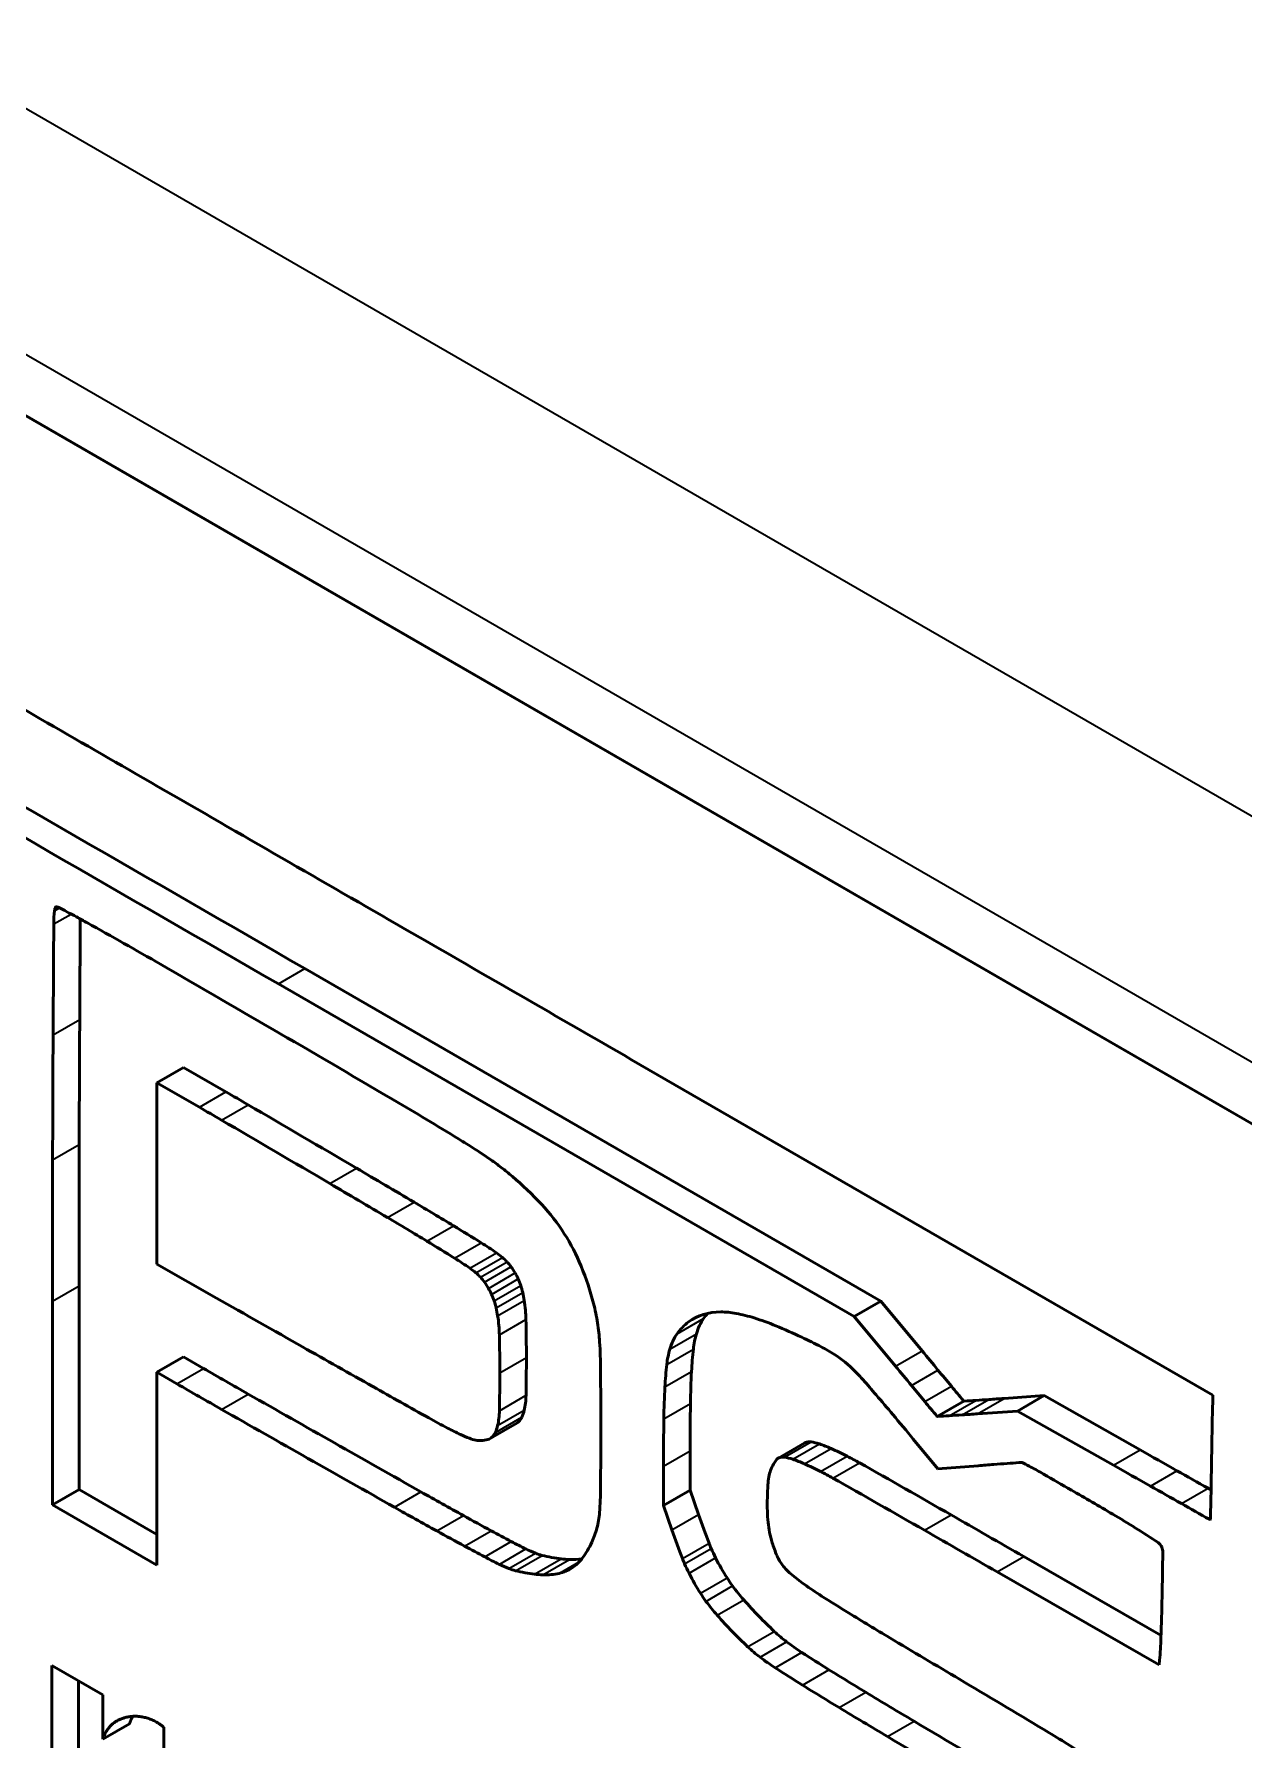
# Model space of a CAD drawing. Header units: inches. Extents: x 9.1 to 24.9, y 4.9 to 17.
# Drawn here: x 12.768 to 14.667, y 7.176 to 9.854 of the extents above; entities that cross this region are included whole.
import ezdxf

# ---------------------------------------------------------------- set-up
doc = ezdxf.new("R2010")
doc.units = ezdxf.units.IN
doc.header["$MEASUREMENT"] = 0
doc.layers.add('Visible (ANSI)', color=7, linetype='Continuous', lineweight=50)
doc.layers.add('Visible Narrow (ANSI)', color=7, linetype='Continuous', lineweight=35)

msp = doc.modelspace()

# ---------------------------------------------------------------- linework, layer by layer
at = {"layer": 'Visible (ANSI)'}
for p, q in [((9.065185396423743, 11.38516759995395), (15.46628297432453, 7.68949219024387)), ((9.06518539642377, 11.38516759995396), (15.46628297432456, 7.689492190243843)), ((14.09707471934714, 7.865320299422263), (13.19316830436037, 8.38713080240547)), ((14.05531644486762, 7.841211148410618), (13.15141002988085, 8.363021651393824)), ((12.96075410971483, 8.2080076364952), (13.00251238419435, 8.232116787506845)), ((13.06910395054832, 8.193638729000586), (13.00251238419435, 8.232116787506845)), ((13.70592421735076, 8.24416967661162), (14.61839333405423, 7.717632076642166)), ((12.96075410971483, 8.2080076364952), (12.96075410971483, 7.923194603552332)), ((13.0273456760688, 8.169529577988941), (12.96075410971483, 8.2080076364952)), ((12.96075410971483, 7.923194603552332), (13.05424473242853, 7.870029704734777)), ((12.83849374785439, 7.56924336060619), (12.8385303122009, 7.889295419160042)), ((12.79673547337487, 7.545134209594544), (12.79677203772138, 7.865186268148396)), ((14.05531644486762, 7.841211148410618), (14.09707471934714, 7.865320299422263)), ((14.16189254224888, 7.786988951874707), (14.09707471934714, 7.865320299422263)), ((14.12013426776936, 7.762879800863062), (14.05531644486762, 7.841211148410618)), ((12.96075410971483, 7.753465858048973), (13.00251238419435, 7.777575009060618)), ((13.033675925099, 7.759571366785383), (13.00251238419435, 7.777575009060618)), ((12.96075410971483, 7.753465858048973), (12.96075410971483, 7.450438005751557)), ((12.99191765061948, 7.735462215773738), (12.96075410971483, 7.753465858048973)), ((14.35358888127084, 7.716764114503947), (14.29076193757765, 7.712357338780253)), ((14.31183060679132, 7.692654963492302), (14.35358888127084, 7.716764114503947)), ((14.50412249317366, 7.63156086115943), (14.35358888127084, 7.716764114503947)), ((14.61839333405423, 7.717632076642166), (14.61754680894131, 7.686681678467751)), ((14.31183060679132, 7.692654963492302), (14.24900366309813, 7.688248187768608)), ((14.46236421869414, 7.607451710147785), (14.31183060679132, 7.692654963492302)), ((13.48407244341501, 7.649660952981443), (13.52583071789453, 7.673770103993089)), ((13.93620226663678, 7.618765026828245), (13.9779605411163, 7.64287417783989)), ((14.14809374921954, 7.64845767699732), (14.18664685848762, 7.601862343988518)), ((13.755916458691, 7.544347785651747), (13.75595517889847, 7.60608178259096)), ((13.79767473317052, 7.568456936663392), (13.79771345337799, 7.630190933602605)), ((14.18664685848762, 7.601862343988518), (14.24978530375071, 7.606791421548614)), ((12.79673547337487, 7.545134209594544), (12.83849374785439, 7.56924336060619)), ((12.96075410971483, 7.498656307774847), (12.83849374785439, 7.56924336060619)), ((13.755916458691, 7.544347785651747), (13.79767473317052, 7.568456936663392)), ((13.81093523446506, 7.530206327074803), (13.79767473317052, 7.568456936663392)), ((12.96075410971483, 7.450438005751557), (12.79673547337487, 7.545134209594544)), ((13.76917695998555, 7.506097176063157), (13.755916458691, 7.544347785651747)), ((14.53691355738157, 7.340340552171547), (14.32147106288201, 7.464113361600522)), ((14.53386248128314, 7.293993918717634), (14.27971278840249, 7.440004210588877)), ((12.79576374799803, 7.293193906028454), (12.87596820986772, 7.246887838377781)), ((12.79576374799803, 6.934743698141469), (12.79576374799803, 7.293193906028454)), ((14.53456819967605, 7.301400261850203), (14.53386248128314, 7.293993918717634)), ((12.83752202247755, 6.958852849153114), (12.83752202247755, 7.269084755016809)), ((12.87596820986772, 7.246887838377781), (12.87596820986772, 7.177522473880823)), ((12.87596820986772, 7.177522473880823), (12.91772648434724, 7.201631624892468)), ((12.97175896392261, 7.196082395732711), (12.97175896392261, 7.103470260431367))]:
    msp.add_line(p, q, dxfattribs=at)
for centre, major_axis, ratio, start_param, end_param in [((13.95906094899952, -1330.026083451769), (819.4303217802294, -1419.294950586067), 0.577350269189626, 2.357075126349832, 2.357371126349291), ((13.25822843426193, -1296.128343401773), (-798.8263174365056, 1383.607768223171), 0.5773502691896257, 5.497844733846535, 5.498481271449938), ((13.21647015978241, -1296.152452552785), (-798.8263174365056, 1383.607768223171), 0.5773502691896257, 5.497844733846535, 5.498481271449938), ((14.0746424925763, -1482.861224410798), (912.9815207604832, -1581.330380328875), 0.5773502691896257, 2.356774407754537, 2.357074407753975), ((12.94909907227733, 8.369178706777047), (-0.1062538866603202, 0.1840371301973394), 0.577350269189626, 0.6535125750144406, 0.7781082628256648), ((12.85553443470613, 8.437530387060514), (-0.03951409916108949, 0.06844042736232168), 0.5773502691896257, 0.5887239911471767, 0.6535143243853794), ((12.80749873783338, 8.476315570418642), (-0.004880053503209216, 0.008452500611212848), 0.5773502691896258, 0.2863850017787213, 0.5887239237073736), ((12.80423532421232, 8.480253487962848), (-0.002251994095445549, 0.003900568191656804), 0.5773502691896261, 6.071783556126871, 6.569569807039553), ((12.8055241960991, 8.477207749022003), (-0.003930422183786712, 0.006807690917514402), 0.5773502691896257, 5.743692245360347, 6.071782495624936), ((12.80701765096345, 8.46947456074008), (0.008268497071302396, -0.01432145702973219), 0.5773502691896256, 2.396444472286698, 2.602099073856875), ((12.94667795331637, 4.384343769162771), (2.462500295796312, -4.265175625973189), 0.5773502691896256, 2.392751916986095, 2.396443915937647), ((12.87912827514118, 6.556016272427471), (1.15563715761518, -2.001622272104249), 0.5773502691896257, 2.38357599987717, 2.392751983781244), ((12.91137302982093, 5.178143714006286), (1.988320309293401, -3.443871797417707), 0.5773502691896256, 2.377465620601757, 2.383577615845004), ((168.8953992380366, -82.93078943696122), (-110.3503427738854, 191.1324003170105), 0.577350269189626, 0.77819840292491, 0.7790752937976295), ((14.02260001380246, -1380.658844819071), (850.4139896111179, -1472.96023747401), 0.5773502691896256, 2.356457801483829, 2.356773801483172), ((168.8536409635571, -82.95489858797285), (-110.3503427738854, 191.1324003170105), 0.5773502691896258, 0.7781072938165261, 0.7790752937976295), ((12.97041709471273, 1.939461555657191), (3.951168835201339, -6.843625171852397), 0.5773502691896258, 2.356922206314486, 2.377466025677428), ((12.99282450978518, -33.63321695014185), (25.72698016278074, -44.56043676725898), 0.5773502691896258, 2.35177412471527, 2.356922121872945), ((59.61303344878174, -19.03866779337577), (-33.07449603718381, 57.28670757113782), 0.5773502691896257, 0.779075939301908, 0.7827199382938304), ((59.57127517430222, -19.06277694438741), (-33.07449603718383, 57.28670757113781), 0.577350269189626, 0.7790759393019071, 0.7827199382938295), ((12.98185098720903, -36.49675881351174), (27.48443112421102, -47.60443112426745), 0.5773502691896258, 2.346982458035923, 2.351774455743426), ((13.02423146688576, -0.648512692321549), (-5.401027511264108, 9.35485406258672), 0.5773502691896258, 5.49283143100847, 5.497379429048639), ((13.06598974136528, -0.6244035413099037), (-5.401027511264108, 9.35485406258672), 0.5773502691896258, 5.49283143100847, 5.497379429048639), ((12.89804687590139, -39.3050837322264), (-29.1476835555288, 50.48526884111572), 0.5773502691896257, 5.488664581842356, 5.492794638126202), ((13.30484604026721, 3.802017698662971), (2.69132321365873, -4.661508545647111), 0.5773502691896257, 2.320598957809796, 2.346982575188347), ((12.85628860142187, -39.32919288323804), (-29.1476835555288, 50.48526884111572), 0.5773502691896258, 5.488664581842357, 5.492794638126202), ((13.39279113538508, 6.602911691946348), (0.9439327439784201, -1.634939471498754), 0.5773502691896258, 2.300951553743925, 2.320599395725568), ((88.3564593890961, -35.77080167691577), (-53.42876778125486, 92.54134038293238), 0.5773502691896261, 0.782721415653981, 0.7852654153109686), ((88.39821766357561, -35.74669252590414), (-53.42876778125484, 92.54134038293243), 0.5773502691896257, 0.7827214156539828, 0.7852654153109695), ((13.44694113964521, 7.702344968501878), (0.2504672954952732, -0.4338220814322405), 0.5773502691896256, 2.248243603181528, 2.300952552182695), ((13.45829284720148, 7.816740958498362), (0.1759672275332753, -0.304784178554708), 0.5773502691896257, 2.183002143781327, 2.248244357613379), ((13.05513833986423, -19.40152983866408), (-16.90325171946187, 29.27729079123394), 0.5773502691896258, 5.484847984982739, 5.488627983857526), ((13.43803537031597, 7.694732173426182), (0.2590876951997564, -0.448753051701959), 0.5773502691896258, 2.134179662565588, 2.183001238077749), ((13.46148864740876, 7.801162806649975), (0.1837720034342864, -0.31830244695695), 0.5773502691896257, 1.946644067580396, 2.134178541797986), ((13.01338006538471, -19.42563898967572), (-16.90325171946187, 29.27729079123394), 0.5773502691896258, 5.484847984982739, 5.488627983857526), ((13.29313379598469, 1.699540616417019), (-3.896304978734552, 6.748598184951819), 0.5773502691896258, 5.473606461081418, 5.484846431497499), ((13.50923457615829, 7.900601795261916), (0.09898580809638922, -0.1714484488512087), 0.5773502691896258, 1.648647094303628, 1.946642567932814), ((13.25137552150517, 1.675431465405374), (-3.896304978734552, 6.748598184951819), 0.5773502691896258, 5.473606461081418, 5.484846431497499), ((13.35209472183687, 4.480747828181912), (-2.171820460032796, 3.761703381694414), 0.577350269189626, 5.459424918146015, 5.47360485874631), ((13.31033644735735, 4.456638677170268), (-2.171820460032796, 3.761703381694414), 0.577350269189626, 5.459424918146015, 5.47360485874631), ((13.45738451468417, 7.587633586410949), (-0.2305954731096993, 0.3994030754213821), 0.5773502691896258, 5.385716046583035, 5.459423528961885), ((13.51493373831295, 7.905005882902986), (0.09278562857934315, -0.1607094229116372), 0.577350269189626, 1.339113617477929, 1.648646726282466), ((13.41562624020465, 7.563524435399304), (-0.2305954731096993, 0.3994030754213821), 0.5773502691896258, 5.385716046583035, 5.459423528961885), ((13.4836831313978, 7.842276862684514), (-0.06431785949927465, 0.1114018004868202), 0.577350269189626, 5.282330450332244, 5.385716046583062), ((13.49492843180824, 7.895115838629812), (-0.02712496513576207, 0.04698181776867429), 0.577350269189626, 5.085255049090414, 5.282331430159228), ((13.4966660905585, 7.898697210587616), (-0.02406037360176028, 0.04167378952733777), 0.577350269189626, 4.873609812446258, 5.085256080320119), ((13.44192485691828, 7.818167711672869), (-0.06431785949927465, 0.1114018004868202), 0.577350269189626, 5.282330450332244, 5.385716046583062), ((13.45317015732872, 7.871006687618168), (-0.02712496513576207, 0.04698181776867429), 0.577350269189626, 5.085255049090414, 5.282331430159228), ((13.45490781607898, 7.87458805957597), (-0.02406037360176028, 0.04167378952733777), 0.577350269189626, 4.873609812446258, 5.085256080320119), ((13.48197371739348, 7.883624505475968), (-0.04183685721976855, 0.07246356233364389), 0.5773502691896258, 4.733747788433686, 4.873610761572836), ((13.49516076818875, 7.891902794402017), (-0.02835889088047506, 0.04911903985128448), 0.577350269189626, 4.545323630266395, 4.733748135932442), ((13.49020761936529, 7.890693748365316), (-0.03265712976557805, 0.05656380798335107), 0.5773502691896261, 4.375821041089346, 4.54532351003197), ((13.449895589052, 7.896126934366471), (0.1468535575602848, -0.2543578229666539), 0.5773502691896258, 1.119663812238546, 1.33911361747794), ((13.44021544291396, 7.859515354464323), (-0.04183685721976855, 0.07246356233364389), 0.5773502691896258, 4.733747788433686, 4.873610761572836), ((13.45340249370923, 7.867793643390372), (-0.02835889088047506, 0.04911903985128448), 0.577350269189626, 4.545323630266395, 4.733748135932442), ((13.44844934488577, 7.866584597353671), (-0.03265712976557805, 0.05656380798335107), 0.5773502691896261, 4.375821041089346, 4.54532351003197), ((13.48043146045627, 7.890901275849977), (-0.04032987026054241, 0.06985338435391084), 0.5773502691896258, 4.224637526795844, 4.375821495004676), ((13.44042426333858, 7.899828042529966), (-0.06992038597715176, 0.1211056609972366), 0.5773502691896257, 4.124512361105374, 4.224639443001455), ((12.48482064685231, 95.62706045564478), (53.54017889648495, -92.73431009503892), 0.5773502691896257, 5.505307615996195, 5.507091615877906), ((13.43867318597675, 7.866792124838334), (-0.04032987026054241, 0.06985338435391084), 0.5773502691896258, 4.224637526795844, 4.375821495004676), ((13.39866598885906, 7.87571889151832), (-0.06992038597715176, 0.1211056609972366), 0.5773502691896257, 4.124512361105374, 4.224639443001455), ((13.39791516378641, 7.914547219711559), (-0.1005749032793982, 0.1742008424462191), 0.5773502691896257, 3.95073362869873, 4.124512214031975), ((13.47834327624873, 7.89111080487311), (0.1255594230634054, -0.2174753001148534), 0.577350269189626, 0.9838324530621456, 1.119664217874077), ((13.91971905887756, 7.632930286441082), (0.1169881221948481, -0.2043456959088846), 0.5778725615465902, 2.821702217549186, 3.206883070330253), ((13.95409660166441, 7.669858646706086), (-0.1103204719873316, 0.1910806625970372), 0.5773502691896261, 0.184645969949063, 0.2620922697032073), ((13.93085719802207, 7.602453223149864), (-0.134583807157917, 0.233105991873564), 0.5773502691896257, 5.82254324452526, 5.96108005919376), ((13.35615688930689, 7.890438068699914), (-0.1005749032793982, 0.1742008424462191), 0.5773502691896257, 3.95073362869873, 4.124512214031975), ((11.3909955400386, 9.018215374139313), (-1.520081400230287, 2.632858216838935), 0.5773502691896255, 3.926800185337088, 3.950731899784298), ((13.46521499048717, 7.895642297593874), (0.1350283246324103, -0.2338759187242386), 0.5773502691896261, 0.855208355876016, 0.9838320051323279), ((13.9123383271849, 7.645749495694442), (-0.1103204719873316, 0.1910806625970372), 0.5773502691896261, 0.06314847225830178, 0.2620922697032073), ((13.92345525032174, 7.707963165269863), (-0.08530615036338902, 0.1477545866275), 0.5773502691896261, 0.262092102163562, 0.5033351776734376), ((13.96459713002535, 7.467254569636216), (0.2093552253355824, -0.3626138871113094), 0.5773502691896257, 2.581454342907778, 2.680949818234492), ((13.98972295459936, 7.326136388489481), (0.2888983397579933, -0.500386602683209), 0.5773502691896257, 2.497494384627661, 2.581454052232564), ((14.05019408142993, 6.800344543309909), (0.5925249788563429, -1.026283368133002), 0.5773502691896257, 2.448437257428989, 2.497493961598149), ((12.87070223763997, 47.51749188429549), (24.21436552875008, -41.94051136883954), 0.5773502691896256, 5.507091524420952, 5.510319523720209), ((11.34923726555908, 8.994106223127668), (-1.520081400230288, 2.632858216838934), 0.577350269189626, 3.926800185337088, 3.950731899784298), ((13.06134095628257, 8.096209627808117), (0.4213077054668919, -0.7297263514889198), 0.5773502691896258, 0.7936175567402266, 0.855208688696063), ((13.88169697584223, 7.683854014258218), (-0.08530615036338902, 0.1477545866275), 0.5773502691896261, 0.262092102163562, 0.5033351776734545), ((13.94896704483919, 7.684697143158116), (-0.1040879118326727, 0.1802855517479388), 0.5773502691896258, 0.5033350092599385, 0.6622912821312816), ((14.05147022951131, 6.783678194429955), (0.6023214532578685, -1.043251359531494), 0.5773502691896257, 2.412385411179702, 2.448437257428976), ((14.01435110064236, 7.567094324780977), (0.1349649875109763, -0.2337662156119422), 0.5773502691896257, 2.302958092246008, 2.412386784715819), ((11.1645719389153, 9.148993772495496), (-1.680187067245724, 2.910169366689337), 0.5773502691896257, 3.905051368053178, 3.926799153759661), ((14.26820089837209, 7.400591697477559), (-0.3612945282334773, 0.6257804793970104), 0.5773502691896258, 0.6622896428450247, 0.7252284481834925), ((13.90720877035967, 7.66058799214647), (-0.1040879118326727, 0.1802855517479388), 0.5773502691896258, 0.5033350092599385, 0.6622912821312816), ((14.30995917285161, 7.424700848489204), (-0.3612945282334773, 0.6257804793970104), 0.5773502691896258, 0.6622896428450247, 0.7252284481834925), ((14.01565787962461, 7.659938140806431), (-0.07757646781351381, 0.1325302182077595), 0.5928798375471446, 5.119877703918817, 5.423945671166282), ((23.30334270691294, 21.8214133996404), (-13.47753989141092, 23.34378385296004), 0.5773502691896262, 1.855982721677217, 1.857470721608575), ((13.03624772775175, 17.14452903493483), (-5.747998943366509, 9.955826211764386), 0.5773502691896257, 2.355878112415924, 2.364522098960361), ((11.12281366443578, 9.12488462148385), (-1.680187067245724, 2.910169366689335), 0.577350269189626, 3.905051368053176, 3.92679915375966), ((3.665483781068057, 13.43193019020973), (7.065405467762083, -12.23764124623887), 0.5773502691896258, 0.7775351248348317, 0.7936004484147627), ((14.80061546846607, 7.10728705302055), (-0.7088699945339844, 1.227798846493932), 0.5773502691896258, 0.7252265230288168, 0.7695527085112772), ((14.0066766823672, 7.628672510311248), (0.101440248430093, -0.1756996642133542), 0.577350269189626, 1.904516378600022, 1.997375693500274), ((13.57826587750651, 6.856314376869746), (0.7954787062643317, -1.377809535588981), 0.5773502691896258, 1.884155052431625, 1.904514876604646), ((23.26158443243343, 21.79730424862875), (-13.47753989141092, 23.34378385296004), 0.5773502691896262, 1.855982721677217, 1.857470721608575), ((18.85411203933938, 14.95743653975223), (-6.899998137882024, 11.9511473469423), 0.5773502691896261, 1.857472220206905, 1.859928219898272), ((12.99448945327223, 17.12041988392319), (-5.747998943366509, 9.955826211764386), 0.5773502691896257, 2.355878112415924, 2.364522098960361), ((12.29641313653592, 119.9997878409352), (-68.47433483261624, 118.601026944591), 0.5773502691896258, 2.364533603074289, 2.367335116266103), ((12.83635592167471, 50.69839464447831), (26.15027178980879, -45.29359937168393), 0.5773502691896257, 5.51032050410145, 5.512688503824817), ((13.4375959716473, 7.779069902170273), (-0.07252946156577066, 0.1256247124775114), 0.5773502691896257, 3.692263918251138, 3.905050969071873), ((14.75885719398655, 7.083177902008904), (-0.7088699945339844, 1.227798846493932), 0.5773502691896258, 0.7252265230288177, 0.7695527085112772), ((13.35838959489723, 6.485954957181402), (1.137406925850757, -1.970046584454237), 0.5773502691896258, 1.865775177557735, 1.884155048200792), ((18.81235376485986, 14.93332738874058), (-6.899998137882024, 11.9511473469423), 0.5773502691896261, 1.857472220206905, 1.859928219898272), ((94.59352712765264, 132.7475757993884), (-119.3779572604737, 206.7686872789263), 0.5773502691896257, 1.859928462939283, 1.860056462939241), ((5.597492883928734, 30.63288054671887), (12.5682075610742, -21.76877405585181), 0.5773502691896258, 6.007285033673949, 6.008841033595463), ((12.2546548620564, 119.9756786899236), (-68.47433483261621, 118.601026944591), 0.577350269189626, 2.364533603074289, 2.367335116266105), ((13.39583769716778, 7.754960751158628), (-0.07252946156577066, 0.1256247124775114), 0.5773502691896257, 3.692263918251138, 3.905050969071873), ((13.45974003924152, 7.760170443636994), (-0.05642976045775471, 0.09773921217175878), 0.5773502691896258, 3.543028669174715, 3.692263388795352), ((18.06182238537424, 5.164745265069528), (-3.015181130188782, 5.22244691150992), 0.5773502691896257, 0.769550962654109, 0.7846748905840135), ((12.37578749058379, 4.928220744437822), (2.612593781136348, -4.525145168466635), 0.5773502691896257, 1.855904165873934, 1.865776145830473), ((94.55176885317313, 132.7234666483768), (-119.3779572604736, 206.7686872789262), 0.5773502691896257, 1.859928462939283, 1.860056462939241), ((-61.00800678394788, 207.4983045224681), (109.5447038570097, -189.7369927804271), 0.5773502691896257, 6.004578693763367, 6.004714645582295), ((9.78587480800856, 19.42383011506437), (6.43551736528013, -11.14664304965698), 0.5773502691896257, 6.004714645582296, 6.007283465361768), ((5.555734609449214, 30.60877139570723), (12.5682075610742, -21.76877405585182), 0.5773502691896257, 6.007285033673949, 6.008841033595465), ((14.22730621027622, 7.709443380747359), (-0.0006946477201548579, 0.001207809179535432), 0.5682113154134057, 1.868101301700746, 2.868975642745831), ((-60.96624850946835, 207.5224136734797), (109.5447038570096, -189.7369927804271), 0.5773502691896258, 6.004578693763367, 6.004714645582296), ((9.827633082488079, 19.44793926607601), (6.435517365280128, -11.14664304965697), 0.5773502691896257, 6.004714645582296, 6.007283465361768), ((16.29648504710905, 6.657069699762573), (1.187762297995939, -2.057264647443445), 0.5773502691896258, 3.895909149834171, 3.904417137003791), ((13.3757246435723, 8.59459416505468), (0.5549189028902803, -0.9611477338863456), 0.5773502691896257, 5.512688815458571, 5.550503688877994), ((13.3824584630268, 8.443348260435519), (0.4645553077419782, -0.8046333959349018), 0.5773502691896258, 5.550503518697642, 5.581410903583269), ((13.45928816652509, 7.692942990932616), (0.02492801730113524, -0.0431765924975222), 0.5773502691896256, 0.1265587002968895, 0.4014351859295435), ((13.417981764762, 7.736061292625349), (-0.05642976045775471, 0.09773921217175878), 0.5773502691896258, 3.543028669174715, 3.692263388795352), ((13.49968686184148, 7.719052590982744), (0.02614385605305379, -0.04528248698965608), 0.5773502691896258, 0, 0.126558700296858), ((13.50104644100461, 7.71705214194426), (0.02492801730113524, -0.0431765924975222), 0.5773502691896256, 0.1265587002968895, 0.4014351859295435), ((18.02006411089472, 5.140636114057884), (-3.015181130188784, 5.222446911509921), 0.5773502691896257, 0.769550962654109, 0.7846748905840135), ((14.1855479357967, 7.685334229735716), (-0.0006946477201548579, 0.001207809179535432), 0.5682113154134056, 1.868101301700746, 2.868975642745831), ((24.10022085119633, 1.949022132353652), (6.707230790771638, -11.61726450770524), 0.5773502691896258, 3.904498089712799, 3.911990197672589), ((13.42455967559508, 7.839052742155546), (0.1081409451467015, -0.187305611372606), 0.5773502691896257, 5.581410265435278, 5.672654436031641), ((13.43726977076756, 7.748643652252916), (0.05648279495026112, -0.097831070607347), 0.5773502691896256, 5.672653699380237, 5.804505923362617), ((13.44800537978556, 7.703304469790579), (0.03134054678716556, -0.05428341937236024), 0.5773502691896258, 5.804506992692109, 6.009435510171514), ((13.42385215247908, 7.766916803484543), (0.06622264055494624, -0.1147009780525381), 0.5773502691896256, 6.009437380511228, 6.142799943328138), ((13.45792858736196, 7.6949434399711), (0.02614385605305372, -0.04528248698965614), 0.5773502691896261, 6.14280159014229, 6.409744007476481), ((13.98644238485523, 7.628183193542206), (-0.008481843738928782, 0.01469098429768462), 0.5773502691896256, 6.19729393431556, 6.283185307179719), ((13.9980038141173, 7.605642571181953), (-0.02117938802847242, 0.03668377613853026), 0.5773502691896257, 5.85528415730744, 6.197292285014405), ((14.02046779127609, 7.523233009556041), (-0.06657246688647113, 0.1153068950325646), 0.5773502691896256, 5.709612646907424, 5.855284213130427), ((14.03768916484858, 7.420822519616422), (-0.1244917463640517, 0.2156260298255154), 0.5773502691896258, 5.604497787453649, 5.709613583701477), ((14.084829581486, 6.88544209235857), (-0.4374575009076533, 0.7576986177241636), 0.5773502691896256, 5.563250967789346, 5.604497505815042), ((14.03571304313208, 7.488919526760736), (-0.0838018060319971, 0.1451489858134509), 0.5773502691896258, 0.3433518831241726, 0.4435349299193939), ((13.98233385960173, 7.54890978963276), (-0.0420430844302835, 0.07282075834015904), 0.5773502691896261, 0.2706606956500668, 0.3433526922235557), ((13.95748710548194, 7.53648793671303), (-0.01191270309646637, 0.08676702348976459), 0.4325659167188547, 0.2957673306492188, 0.4449316677061332), ((13.94468411037571, 7.604074042530561), (-0.008481843738928782, 0.01469098429768462), 0.5773502691896256, 6.19729393431556, 6.416250978549355), ((13.95624553963778, 7.581533420170309), (-0.02117938802847242, 0.03668377613853026), 0.5773502691896257, 5.85528415730744, 6.197292285014405), ((13.97870951679657, 7.499123858544397), (-0.06657246688647113, 0.1153068950325646), 0.5773502691896256, 5.709612646907424, 5.855284213130427), ((13.99593089036906, 7.396713368604777), (-0.1244917463640517, 0.2156260298255154), 0.5773502691896258, 5.604497787453649, 5.709613583701477), ((14.04307130700648, 6.861332941346927), (-0.4374575009076533, 0.7576986177241636), 0.5773502691896256, 5.563250967789346, 5.604497505815042), ((14.06714092551274, 7.2072158536447), (-0.2462564552787028, 0.4265286922345259), 0.5773502691896257, 5.508346598545522, 5.56325115015424), ((14.29267640637305, -17.64711832354052), (-15.38746666660073, 26.65187406632496), 0.5773502691896258, 5.501704213165423, 5.508320453400239), ((40.17204025964625, -60.09378122562214), (-37.13251401723475, 64.3154008906141), 0.5773502691896256, 6.013512421097017, 6.014048421093809), ((28.9725079005236, -30.8157086760766), (-21.07448329667301, 36.50207581309925), 0.5773502691896258, 6.012692871908612, 6.013512871897125), ((50.89961099339143, -88.22314260966911), (-52.55918644397807, 91.03518132545534), 0.5773502691896258, 6.012410467320593, 6.012694467320116), ((14.39026424161172, 7.411700485351071), (-0.1096947380702273, 0.1899968596605935), 0.5773502691896258, 5.990675243647392, 6.012411029708455), ((14.32186455557902, 7.598241155493019), (-0.007478510303977954, 0.01295315981141718), 0.5773502691896257, 5.561568071959911, 5.990674369604893), ((14.34131594008238, 7.235341836154018), (0.2232697296974276, -0.3867145156281677), 0.5773502691896258, 2.383185224683416, 2.419976187162444), ((14.09942972827467, 50.48562654229953), (-26.13035590482122, 45.25910404701398), 0.577350269189626, 2.366015924164547, 2.367579924084843), ((14.14118800275419, 50.50973569331118), (-26.13035590482122, 45.25910404701398), 0.577350269189626, 2.366015924164547, 2.367579924084843), ((14.01746691003321, 7.512588912449409), (0.06919852005885554, -0.1198553525504953), 0.577350269189626, 3.737678199869199, 3.858996986176788), ((13.98773635881763, 7.536331635022764), (0.04779342631902383, -0.08278064265233735), 0.5773502691896258, 3.585127328849298, 3.737677326055409), ((14.02538265103322, 7.183106702633054), (-0.2462564552787028, 0.4265286922345259), 0.5773502691896257, 5.508346598545522, 5.56325115015424), ((14.25091813189353, -17.67122747455216), (-15.38746666660072, 26.65187406632497), 0.5773502691896256, 5.501704213165423, 5.508320453400239), ((14.35531580829372, 6.628506550554038), (0.5900628428471582, -1.022018823469948), 0.5773502691896257, 2.359442500766567, 2.383186221890552), ((14.40209635169047, -10.02946611257859), (10.77446043663156, -18.66191290038917), 0.577350269189626, 2.356578488870221, 2.359442488380804), ((14.34646227566148, 29.57564800918734), (-13.38264665455265, 23.17942394543004), 0.5773502691896258, 2.36757874598487, 2.370158745627093), ((11.22869570036698, 9.603177941559753), (2.395334289407295, -4.148840690365323), 0.5773502691896258, 0.7638541148513305, 0.7704461088835934), ((13.29667075627257, 15.76147077749603), (-4.991366977276233, 8.645301203865117), 0.577350269189626, 2.367322379782465, 2.376774362189936), ((13.21172771813414, 7.833718243749495), (0.3149829225170462, -0.5455664253160546), 0.577350269189626, 0.6992905364704818, 0.7775525484762156), ((14.27857581812228, 7.337915180144152), (0.2543573730871067, -0.4405598934665605), 0.577350269189626, 3.899249515586739, 3.951434554668794), ((14.35136442855414, 7.293558273891417), (0.3058465069622467, -0.5297416893760061), 0.5773502691896257, 3.858998565666276, 3.89924920705641), ((14.39862093309726, 0.4215248769491859), (4.375789903051891, -7.579090435333812), 0.5773502691896257, 2.346074419068044, 2.35657839492338), ((14.30470400118196, 29.55153885817569), (-13.38264665455265, 23.17942394543004), 0.5773502691896258, 2.36757874598487, 2.370158745627093), ((9.806507947171315, 407.5669052112281), (-243.2713726522219, 421.3583774607281), 0.5773502691896257, 2.370159205784178, 2.370173095301721), ((12.86623850057963, 8.61699582388557), (1.237147857792392, -2.142802946171419), 0.577350269189626, 0.7530476301332465, 0.7638556038309989), ((13.25491248179305, 15.73736162648438), (-4.991366977276233, 8.645301203865117), 0.577350269189626, 2.367322379782465, 2.376774362189936), ((13.31949264534094, 14.46796127655482), (-4.207160112334875, 7.287015070142193), 0.5773502691896257, 2.376774415725468, 2.384114407487013), ((13.52128020705848, 7.624143306837506), (0.09528226946946479, -0.1650337317815817), 0.5773502691896261, 0.525420650307483, 0.6992910620133497), ((13.82085661201489, 7.513640283571239), (-0.02587757042968455, 0.07168602174315929), 0.05021858145384257, 1.319509591981589, 1.963742546430307), ((14.05717294284216, 7.45949169611475), (0.09775511466526299, -0.1693168252999336), 0.5773502691896258, 3.951433872203364, 4.058000652056939), ((14.51294339012373, -82.34391744453269), (-54.92843374054047, 95.1388380187967), 0.5773502691896257, 5.500252015049703, 5.501720014983794), ((14.47787862662463, 7.418759670501723), (-0.3128500203286373, 0.2048018858475325), 0.2306797115964292, 4.688955931920951, 4.914860405093048), ((9.764749672691794, 407.5427960602164), (-243.2713726522217, 421.358377460728), 0.5773502691896258, 2.370159205784178, 2.370287205784134), ((2.594330101685417, 14.93131868418248), (8.504286167811756, -14.72985572475517), 0.5773502691896258, 0.7516522852005538, 0.7530482851438753), ((13.27773437086142, 14.44385212554318), (-4.207160112334875, 7.287015070142193), 0.5773502691896257, 2.376774415725468, 2.384114407487013), ((13.4395815675982, 9.433318603086605), (-1.165356067304638, 2.018455917480568), 0.5773502691896256, 2.384114572985309, 2.403194428278848), ((13.48822592762069, 7.653379871864173), (0.1194679355571683, -0.2069245342603798), 0.5773502691896258, 0.3786738700087202, 0.5254199992601762), ((13.77909833753537, 7.489531132559594), (-0.02587757042968455, 0.07168602174315929), 0.05021858145384254, 1.319509591981687, 1.963742546430344), ((14.01807685620797, 7.476115276050096), (0.06987104232279122, -0.121020195280853), 0.5773502691896258, 4.057999422429109, 4.186930752559832), ((14.0128050972353, 7.477539853621624), (0.06601374450856959, -0.1143391594866977), 0.5773502691896262, 4.186929751366467, 4.321470991366003), ((14.47118511564421, -82.36802659554434), (-54.92843374054047, 95.1388380187967), 0.5773502691896257, 5.500252015049703, 5.501720014983794), ((14.61298906237779, 7.524690525861883), (0.001265633086492368, -0.002192140809544995), 0.577350269189626, 5.511880986033724, 6.051361959517519), ((14.61345335533363, 7.523555009998112), (0.0006411620527708402, -0.001110525251284252), 0.5773502691896258, 6.051360852464819, 7.034836123240672), ((13.39782329311868, 9.40920945207496), (-1.165356067304638, 2.018455917480568), 0.5773502691896256, 2.384114572985309, 2.403194428278848), ((13.47382414384682, 8.57290597254991), (-0.6500005454086273, 1.125833969595378), 0.5773502691896258, 2.403193817058099, 2.428197491388582), ((13.52698773271, 7.691113448879531), (-0.1274573059678829, 0.2207625297322555), 0.5773502691896257, 2.428196274405114, 2.511823706901101), ((13.42079864149417, 7.725846012057168), (0.1713812556416529, -0.2968410422362928), 0.5773502691896256, 0.2463338144666762, 0.3786735064382558), ((13.90452731340604, 7.491257969507884), (-0.06275341949407721, 0.1086921109124249), 0.577350269189626, 1.303777745735793, 1.376621692010946), ((13.91894919081346, 7.494111003010798), (-0.07503606176738903, 0.1299662713809942), 0.5773502691896258, 1.376621000467711, 1.485218310746237), ((14.00163632538072, 7.478619203443983), (0.05745919509358312, -0.09952224526409831), 0.577350269189626, 4.321470288095618, 4.517640861401791), ((14.53190120137327, 7.477966338236885), (0.00519088990465276, -0.008990885051356184), 0.5773502691896257, 1.350189549418275, 2.282780012663439), ((14.5290219101945, 7.477522011628001), (0.007601171276255984, -0.01316561484750852), 0.5773502691896258, 0.7657402307039263, 1.350189309858098), ((-5.566199251814377, 19.53570305106343), (14.21981426722515, -24.62944078502674), 0.5773502691896258, 0.7626762747958677, 0.7657402741965953), ((13.4320658693673, 8.548796821538264), (-0.6500005454086273, 1.125833969595378), 0.5773502691896258, 2.403193817058099, 2.428197491388582), ((13.48522945823048, 7.667004297867886), (-0.1274573059678829, 0.2207625297322555), 0.5773502691896257, 2.428196274405114, 2.511823706901101), ((13.49987810496597, 7.55073926214629), (-0.06063123482385254, 0.1050163792405665), 0.5773502691896258, 2.51182370690111, 2.6380865555897), ((13.54163637944549, 7.574848413157935), (-0.06063123482385254, 0.1050163792405665), 0.5773502691896258, 2.51182370690111, 2.6380865555897), ((13.58369311855944, 7.682307747040942), (-0.1944496641819923, 0.1541676148812675), 0.8328069342291281, 2.07615998415031, 2.203932316305611), ((13.52274301683249, 7.594136038767594), (0.08648200134457001, -0.149791220269035), 0.5773502691896256, 6.101520137982503, 6.319783259036281), ((13.52070194167028, 7.72186775368874), (0.1436927724055782, -0.2488831824868926), 0.5773502691896257, 5.873341633886375, 5.94312827402474), ((13.52741364389262, 7.701756316814137), (0.1326754387134059, -0.2298006007681097), 0.5773502691896256, 5.94312827402473, 6.062212856638279), ((13.51636274887949, 7.604666575338683), (0.09264104822269326, -0.1604590023881431), 0.5773502691896257, 0.03659780804757329, 0.2463333868278408), ((13.86276903892652, 7.467148818496239), (-0.06275341949407721, 0.1086921109124249), 0.577350269189626, 1.303777745735793, 1.376621692010946), ((13.87719091633394, 7.470001851999154), (-0.07503606176738903, 0.1299662713809942), 0.5773502691896258, 1.376621000467711, 1.485218310746237), ((13.95732187437972, 7.53342474494746), (0.1016544646712156, -0.2153102268399069), 0.5829369801328558, 4.769108545222146, 4.922001114718231), ((13.95837045084385, 7.470101280001399), (0.02062512687019023, -0.03572376765172349), 0.577350269189626, 4.517640466769187, 4.938955478076538), ((13.96453175048585, 7.477921283613238), (0.02884226331661434, -0.04995626546965604), 0.5773502691896257, 4.938955305340042, 5.278160763458086), ((13.54193484407992, 7.658198596029296), (-0.1944496641819923, 0.1541676148812675), 0.8328069342291281, 2.07615998415031, 2.203932316305611), ((13.47894366719076, 7.697758602677095), (0.1436927724055782, -0.2488831824868926), 0.5773502691896257, 5.873341633886375, 5.94312827402474), ((13.4856553694131, 7.677647165802491), (0.132675438713406, -0.2298006007681098), 0.5773502691896257, 5.94312827402473, 6.101520244069534), ((13.9155635999002, 7.509315593935815), (0.1016544646712156, -0.215310226839907), 0.5829369801328553, 4.769108545222146, 4.922001114718231), ((13.91493431719389, 7.475264539187407), (-0.06389161541044967, 0.1106635240685495), 0.5773502691896258, 1.641400448325928, 1.762827135225702), ((13.9418418028183, 7.505796717289877), (-0.0979184761347225, 0.16959977566506), 0.577350269189626, 1.762825356375362, 1.908692662415886), ((14.00438658993438, 7.661070611018808), (0.1581958909983722, -0.2740033207578087), 0.5773502691896257, 5.278160763458068, 5.374366043849466), ((14.02260482330571, 7.820135046738192), (0.2628396502758694, -0.455251628521441), 0.5773502691896257, 5.374366991997427, 5.447622800878362), ((13.87317604271437, 7.451155388175763), (-0.06389161541044967, 0.1106635240685495), 0.5773502691896258, 1.641400448325928, 1.762827135225702), ((13.90008352833878, 7.481687566278232), (-0.0979184761347225, 0.16959977566506), 0.577350269189626, 1.762825356375362, 1.908692662415886), ((14.0391395092977, 7.683656961549155), (-0.2568935765212251, 0.4449527266729061), 0.5773502691896257, 1.908653784152275, 2.050488996678718), ((14.10869748030135, 9.750517235799824), (1.476918053921623, -2.558097108008001), 0.5773502691896258, 5.447623616755006, 5.468039439473276), ((10.45681384429176, 9.864345612172698), (2.886907695091417, -5.000270804659892), 0.5773502691896257, 0.7489000590361714, 0.7626760045702197), ((13.99738123481818, 7.65954781053751), (-0.256893576521225, 0.4449527266729064), 0.5773502691896256, 1.908653784152275, 2.05048899667872), ((14.19585910920438, 13.0824412556122), (3.549029568893826, -6.147099530888371), 0.5773502691896258, 5.468039126845726, 5.48093908212331), ((13.96979435335141, 7.469995354553626), (-0.09398136616609579, 0.162780501164435), 0.5773502691896257, 2.050526802122349, 2.200560402743683), ((13.92803607887189, 7.44588620354198), (-0.09398136616609579, 0.162780501164435), 0.5773502691896257, 2.050526802122349, 2.200560402743683), ((13.9868713169846, 7.585810834901723), (-0.1718827537659378, 0.2977096624674959), 0.577350269189626, 2.200560337084301, 2.298124984473748), ((14.10577766215766, 9.87892319970921), (-1.620603220625579, 2.806967117033642), 0.5773502691896258, 2.29812481534989, 2.316880677890694), ((14.72913904836359, 49.31630730243176), (25.92937028640334, -44.91098674431734), 0.5773502691896257, 5.480937603303342, 5.483913602754235), ((14.0653228562225, 7.628826646625574), (0.3336060641544542, -0.577822652828597), 0.5773502691896257, 0.681485293937282, 0.7488989105529855), ((13.94511304250508, 7.56170168389008), (-0.1718827537659378, 0.2977096624674959), 0.577350269189626, 2.200560337084301, 2.298124984473748), ((14.06401938767815, 9.854814048697566), (-1.620603220625579, 2.806967117033642), 0.5773502691896258, 2.29812481534989, 2.316880677890694), ((14.1536079819073, 11.25535686603456), (-2.481068766821457, 4.297337161207616), 0.577350269189626, 2.316880001935392, 2.333327909232398), ((14.11184970742778, 11.23124771502291), (-2.481068766821457, 4.297337161207616), 0.577350269189626, 2.316880001935392, 2.333327909232398), ((13.88473666943483, -20.4688638015888), (17.10782829663151, -29.63162781693436), 0.5773502691896258, 2.336839581069766, 2.342319577641302), ((14.30976391978068, 19.04881856582474), (-7.310041931997639, 12.66136403168061), 0.5773502691896257, 2.33332702809966, 2.34067501983424), ((14.26800564530116, 19.02470941481309), (-7.310041931997639, 12.66136403168061), 0.5773502691896257, 2.33332702809966, 2.34067501983424), ((13.0037659022096, -77.35168864334582), (-52.19187821360981, 90.39898480841933), 0.5773502691896258, 5.480110162928424, 5.482266162719638), ((12.96200762773008, -77.37579779435747), (-52.19187821360981, 90.39898480841933), 0.5773502691896258, 5.480110162928424, 5.482266162719638), ((14.31955759246257, 5.218012786408488), (1.221185138612067, -2.115154705524433), 0.5773502691896258, 2.299112279027698, 2.336839160293479)]:
    msp.add_ellipse(centre, major_axis=major_axis, ratio=ratio, start_param=start_param, end_param=end_param, dxfattribs=at)
for points in [[(12.87596820986772, 7.177522473880823), (12.88473549922189, 7.204331249889106), (12.93604037766485, 7.218204322788498), (12.96201753130685, 7.203206406140508)], [(12.91772648434724, 7.201631624892468), (12.91982869466304, 7.208059801630108), (12.92290169782, 7.213345446139557)], [(12.96201753130685, 7.203206406140508), (12.96493996109158, 7.201519140517608), (12.97175896392261, 7.196082395732711)]]:
    msp.add_open_spline(points, degree=2, dxfattribs=at)
at = {"layer": 'Visible Narrow (ANSI)'}
for p, q in [((15.56412869771978, 8.115183955735468), (9.301405868864718, 11.73096866683499)), ((9.065185396423772, 11.48160420400054), (15.46628297432456, 7.785928794290426)), ((12.79883737744821, 8.45719720981512), (12.82596465564849, 8.472859151186436)), ((12.80013833784363, 8.477998660523049), (12.80793549140067, 8.48250034922812)), ((12.80073034670967, 8.481780533725011), (12.80467257205026, 8.48405657858661)), ((12.80143889409708, 8.48362790666342), (12.80272189453669, 8.484368647312598)), ((13.15141002988085, 8.363021651393824), (13.19316830436037, 8.38713080240547)), ((12.7978091052525, 8.283360022538488), (12.83956737973202, 8.307469173550134)), ((13.0273456760688, 8.169529577988941), (13.06910395054832, 8.193638729000586)), ((13.06208406875992, 8.14936578727561), (13.10384234323944, 8.173474938287255)), ((12.79704206357066, 8.086991038699718), (12.83880033805018, 8.111100189711363)), ((13.23232496201339, 8.04968978810053), (13.27408323649291, 8.073798939112175)), ((13.32267953921525, 7.99637071552957), (13.36443781369478, 8.020479866541216)), ((13.38460311287251, 7.959291822222625), (13.42636138735203, 7.983400973234271)), ((13.42813397780932, 7.932586849562565), (13.46989225228883, 7.95669600057421)), ((13.45209742734484, 7.916666301532156), (13.49385570182436, 7.940775452543801)), ((13.46137134804531, 7.909542471539382), (13.50312962252483, 7.933651622551027)), ((13.46855004092812, 7.902706029101898), (13.51030831540764, 7.926815180113543)), ((13.47479392468276, 7.894988796817866), (13.51655219916228, 7.919097947829511)), ((13.48114924007476, 7.885211983463373), (13.52290751455428, 7.909321134475018)), ((13.48608232362807, 7.875770725728691), (13.52784059810759, 7.899879876740336)), ((12.79677203772138, 7.865186268148396), (12.8385303122009, 7.889295419160042)), ((13.49005920477448, 7.865701165499109), (13.531817479254, 7.889810316510754)), ((13.49320036373138, 7.85462521719715), (13.5349586382109, 7.878734368208795)), ((13.49562567450314, 7.842145740851921), (13.53738394898266, 7.866254891863566)), ((13.49835119317764, 7.812241257703917), (13.54010946765716, 7.836350408715562)), ((13.77720105346908, 7.813801626902688), (13.8189593279486, 7.837910777914333)), ((13.79527580615825, 7.832429817914051), (13.81015706870724, 7.841021518852592)), ((13.76582320269604, 7.78952742397732), (13.80758147717555, 7.813636574988966)), ((13.49895695861475, 7.752491778047975), (13.54071523309427, 7.776600929059621)), ((13.76112027534175, 7.765804483260585), (13.80287854982127, 7.78991363427223)), ((14.12013426776936, 7.762879800863062), (14.16189254224888, 7.786988951874707)), ((12.99191765061948, 7.735462215773738), (13.033675925099, 7.759571366785383)), ((13.75817791353292, 7.730531808679405), (13.79993618801244, 7.75464095969105)), ((14.14503101873249, 7.732820253060099), (14.18678929321201, 7.756929404071744)), ((13.0621829536276, 7.695219523053746), (13.10394122810712, 7.719328674065391)), ((13.49838515946894, 7.693156596556548), (13.54014343394846, 7.717265747568193)), ((14.16609172285452, 7.707454440072269), (14.20784999733404, 7.731563591083914)), ((14.24900366309813, 7.688248187768608), (14.29076193757765, 7.712357338780253)), ((13.49559710114446, 7.669818140609054), (13.53735537562398, 7.6939272916207)), ((13.75648948338392, 7.680236781348525), (13.79824775786344, 7.70434593236017)), ((14.18509524612429, 7.684603018006499), (14.22685352060381, 7.708712169018145)), ((14.18603214419375, 7.68406474963234), (14.22779041867327, 7.708173900643986)), ((14.204445740842, 7.685239333810999), (14.24620401532153, 7.709348484822644)), ((14.22487029423295, 7.686583954258086), (14.26662856871247, 7.710693105269731)), ((13.48716325507443, 7.651928318452962), (13.52892152955395, 7.676037469464607)), ((13.49197480467129, 7.658822492415066), (13.5337330791508, 7.682931643426711)), ((13.93696115586033, 7.619130962662092), (13.97871943033985, 7.643240113673737)), ((13.94576435623702, 7.619983864855208), (13.98752263071654, 7.644093015866853)), ((13.95891544135483, 7.616834497901412), (14.00067371583435, 7.640943648913057)), ((13.97717927210368, 7.609677417147892), (14.0189375465832, 7.633786568159537)), ((13.75595517889847, 7.60608178259096), (13.79771345337799, 7.630190933602605)), ((14.0026004877463, 7.59753372369298), (14.04435876222583, 7.621642874704625)), ((14.02170529190531, 7.587342515205207), (14.06346356638483, 7.611451666216852)), ((14.46236421869414, 7.607451710147785), (14.50412249317366, 7.63156086115943)), ((14.52015686621385, 7.574792737155544), (14.56191514069337, 7.598901888167189)), ((13.33346106283964, 7.541648095363359), (13.37521933731916, 7.565757246375004)), ((14.56898179872828, 7.547318238900584), (14.6107400732078, 7.571427389912229)), ((13.40017263966168, 7.504353505315925), (13.4419309141412, 7.52846265632757)), ((13.76917695998555, 7.506097176063157), (13.81093523446506, 7.530206327074803)), ((14.16567836042563, 7.505420803503124), (14.20743663490515, 7.529529954514769)), ((13.44383135253307, 7.480369880343664), (13.48558962701259, 7.504479031355309)), ((14.61301428776527, 7.522609397066491), (14.61437136294079, 7.523392904784386)), ((14.61393005629784, 7.522389143544644), (14.61422467481785, 7.52255924162648)), ((13.47525360724964, 7.463588041824058), (13.51701188172916, 7.487697192835703)), ((13.49819670205588, 7.451920031643558), (13.5399549765354, 7.476029182655203)), ((13.78568156489332, 7.4608812220495), (13.82743983937284, 7.484990373061145)), ((13.78908623225487, 7.452571865009005), (13.83084450673439, 7.47668101602065)), ((13.51316880910093, 7.445252098798119), (13.55492708358045, 7.469361249809764)), ((13.5237302376607, 7.441865692503207), (13.56548851214022, 7.465974843514852)), ((13.55347957576699, 7.436429989494613), (13.59523785024651, 7.460539140506258)), ((13.56648055468251, 7.435456651745734), (13.60823882916204, 7.459565802757379)), ((13.59217739408511, 7.437788944413654), (13.62377553750407, 7.45603214102248)), ((13.79601585168501, 7.43794698631782), (13.83777412616453, 7.462056137329465)), ((14.27971278840249, 7.440004210588877), (14.32147106288201, 7.464113361600522)), ((13.81395087361753, 7.406552639461689), (13.85570914809704, 7.430661790473335)), ((13.82265273147131, 7.393825154516215), (13.86441100595083, 7.41793430552786)), ((13.840162218205, 7.37212817620261), (13.88192049268452, 7.396237327214256)), ((13.88803955863479, 7.322621231892287), (13.92979783311431, 7.346730382903932)), ((13.9074342007821, 7.306164710438609), (13.94919247526162, 7.330273861450254)), ((13.93100550139923, 7.289636423656341), (13.97276377587874, 7.313745574667986)), ((13.97394009298547, 7.262432245185089), (14.01569836746499, 7.286541396196734)), ((14.03162332957751, 7.227057302491304), (14.07338160405703, 7.25116645350295)), ((14.1075724150039, 7.181524633614895), (14.14933068948342, 7.20563378462654))]:
    msp.add_line(p, q, dxfattribs=at)

doc.saveas('drawing.dxf')
